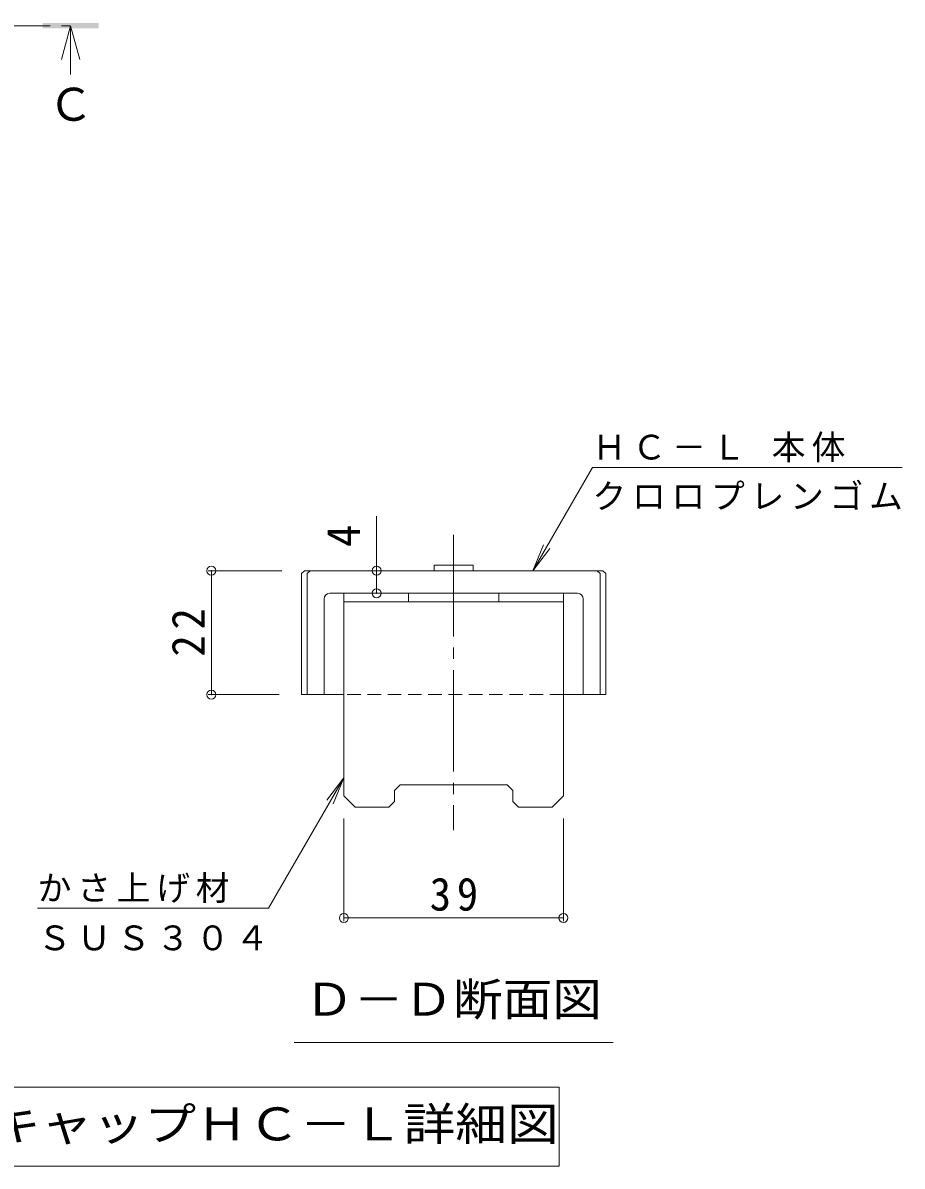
# Model space of a CAD drawing. Units: millimetres on the paper, enlarged 10 times, with parts at other scales. Extents: x -1454 to 1998, y -1938 to 1595.
# Drawn here: x 1027 to 1808, y 176 to 1191 of the extents above; entities that cross this region are included whole.
import ezdxf
from ezdxf.enums import TextEntityAlignment as Align

# ---------------------------------------------------------------- set-up
doc = ezdxf.new("R2010")
doc.units = ezdxf.units.MM
doc.header["$LTSCALE"] = 10
doc.header["$PDMODE"] = 32
doc.header["$PDSIZE"] = 8
for name, pattern in [('CHAIN1', [8, 5, -1, 1, -1]), ('CHAIN2', [12, 9, -1, 1, -1]), ('DASHED1', [1.8, 1.2, -0.6])]:
    doc.linetypes.add(name, pattern=pattern)
for name, color, linetype, lineweight in [('D-4', 7, 'Continuous', 9), ('D-5', 7, 'Continuous', 9), ('D-7', 6, 'Continuous', 9), ('D-8', 4, 'Continuous', 9)]:
    doc.layers.add(name, color=color, linetype=linetype, lineweight=lineweight)
doc.styles.add('ＭＳ ゴシック', font='')
doc.styles.get('ＭＳ ゴシック').set_extended_font_data('MS Gothic')

msp = doc.modelspace()

# ---------------------------------------------------------------- linework, layer by layer
at = {"layer": 'D-4'}
for p, q in [((1480.29, 705), (1533.2, 796.64)), ((1808.2, 796.64), (1533.2, 796.64)), ((1341.48, 705), (1341.48, 753.56)), ((1480.29, 705), (1489.86, 728.1)), ((1480.29, 705), (1495.51, 724.84)), ((1191.87, 705), (1257.46, 705)), ((1194.87, 705), (1194.87, 595)), ((1341.48, 685), (1341.48, 705)), ((1191.87, 595), (1254.96, 595)), ((1312.46, 521.25), (1245.55, 405.35)), ((1312.46, 521.25), (1297.24, 501.42)), ((1312.46, 521.25), (1302.9, 498.16)), ((1312.46, 393.75), (1312.46, 485)), ((1507.46, 393.75), (1507.46, 485)), ((1040.55, 405.35), (1245.55, 405.35)), ((1507.46, 396.75), (1312.46, 396.75))]:
    msp.add_line(p, q, dxfattribs=at)
for p in [(1194.87, 705), (1341.48, 705), (1341.48, 685), (1194.87, 595), (1312.46, 396.75), (1507.46, 396.75)]:
    msp.add_point(p, dxfattribs=at)
at = {"layer": 'D-5', "color": 4, "linetype": 'CHAIN1'}
msp.add_line((601.69, 1188.91), (1069.21, 1188.91), dxfattribs=at)
at = {"layer": 'D-5', "color": 4}
for q in [(1061.88, 1158.91), (1077.88, 1158.91), (1069.88, 1145.67)]:
    msp.add_line((1069.88, 1188.91), q, dxfattribs=at)
at = {"layer": 'D-5'}
for p, q in [((1268.46, 286.09), (1551.46, 286.09)), ((839.99, 246.36), (1503.53, 246.36)), ((1503.53, 246.36), (1503.53, 176.36)), ((839.99, 176.36), (1503.53, 176.36))]:
    msp.add_line(p, q, dxfattribs=at)
at = {"layer": 'D-5', "color": 4}
msp.add_solid([(1044.88, 1186.41), (1094.88, 1186.41), (1044.88, 1191.41), (1094.88, 1191.41)], dxfattribs=at)
at = {"layer": 'D-7', "linetype": 'CHAIN2'}
msp.add_line((1409.96, 736.74), (1409.96, 474.62), dxfattribs=at)
at = {"layer": 'D-7'}
for p, q in [((1274.96, 702.5), (1277.46, 705)), ((1274.96, 702.5), (1274.96, 595)), ((1542.46, 705), (1277.46, 705)), ((1279.96, 702.5), (1282.46, 705)), ((1279.96, 702.5), (1279.96, 595)), ((1392.69, 710), (1392.69, 705)), ((1427.23, 710), (1392.69, 710)), ((1427.23, 710), (1427.23, 705)), ((1539.96, 702.5), (1537.46, 705)), ((1539.96, 702.5), (1539.96, 595)), ((1544.96, 702.5), (1542.46, 705)), ((1544.96, 702.5), (1544.96, 595)), ((1519.96, 685), (1299.96, 685)), ((1294.96, 680), (1294.96, 595)), ((1524.96, 680), (1524.96, 595)), ((1312.46, 595), (1274.96, 595)), ((1544.96, 595), (1507.46, 595))]:
    msp.add_line(p, q, dxfattribs=at)
at = {"layer": 'D-7', "linetype": 'DASHED1'}
msp.add_line((1507.46, 595), (1312.46, 595), dxfattribs=at)
at = {"layer": 'D-7'}
for centre, start, end in [((1299.96, 680), 90, 180), ((1519.96, 680), 0, 90)]:
    msp.add_arc(centre, 5, start, end, dxfattribs=at)
at = {"layer": 'D-8'}
for p, q in [((1312.46, 685), (1507.46, 685)), ((1312.46, 505), (1312.46, 685)), ((1369.96, 677.5), (1369.96, 685)), ((1449.96, 677.5), (1449.96, 685)), ((1507.46, 505), (1507.46, 685)), ((1312.46, 677.5), (1507.46, 677.5)), ((1362.46, 515), (1457.46, 515)), ((1312.46, 505), (1322.46, 495)), ((1462.46, 500), (1467.46, 495)), ((1507.46, 505), (1497.46, 495)), ((1497.46, 495), (1467.46, 495))]:
    msp.add_line(p, q, dxfattribs=at)
for points in [[(1357.46, 500), (1357.46, 510), (1362.46, 515)], [(1462.46, 500), (1462.46, 510), (1457.46, 515)], [(1357.46, 500), (1352.46, 495), (1322.46, 495)]]:
    msp.add_lwpolyline(points, dxfattribs=at)

# ---------------------------------------------------------------- texts
at = {"layer": 'D-4', "color": 2, "style": 'ＭＳ ゴシック'}
msp.add_text('4', height=29.33, rotation=90, dxfattribs=at).set_placement((1335.48, 725.96), align=Align.BOTTOM_LEFT)
at = {"layer": 'D-4', "char_height": 21.99, "attachment_point": 7, "style": 'ＭＳ ゴシック'}
for s, insert in [('\\T1.18;ＨＣ－Ｌ\\~本体', (1533.2, 801.3)), ('\\T1.17;クロロプレンゴム', (1533.2, 758.93)), ('\\T1.17;かさ上げ材', (1040.55, 410.01)), ('\\T1.17;ＳＵＳ３０４', (1040.55, 367.64))]:
    msp.add_mtext(s, dxfattribs=dict(at, insert=insert))
at = {"layer": 'D-4', "color": 2, "insert": (1188.87, 628.75), "char_height": 29.33, "attachment_point": 7, "rotation": 90, "style": 'ＭＳ ゴシック'}
msp.add_mtext('\\T1.27;\\W0.95;22', dxfattribs=at)
at = {"layer": 'D-4', "color": 2, "insert": (1388.71, 402.75), "char_height": 29.33, "attachment_point": 7, "style": 'ＭＳ ゴシック'}
msp.add_mtext('\\T1.27;\\W0.95;39', dxfattribs=at)
at = {"layer": 'D-5', "color": 2, "style": 'ＭＳ ゴシック'}
msp.add_text('Ｃ', height=29.33, dxfattribs=at).set_placement((1049.88, 1095.67), align=Align.BOTTOM_LEFT)
for s, width, p in [('Ｄ－Ｄ断面図', 1.1, (1277.46, 301.09)), ('ボルトキャップＨＣ－Ｌ詳細図', 1.15, (859.26, 190.36))]:
    msp.add_text(s, height=29.33, dxfattribs=dict(at, width=width)).set_placement(p, align=Align.BOTTOM_LEFT)

doc.saveas('drawing.dxf')
